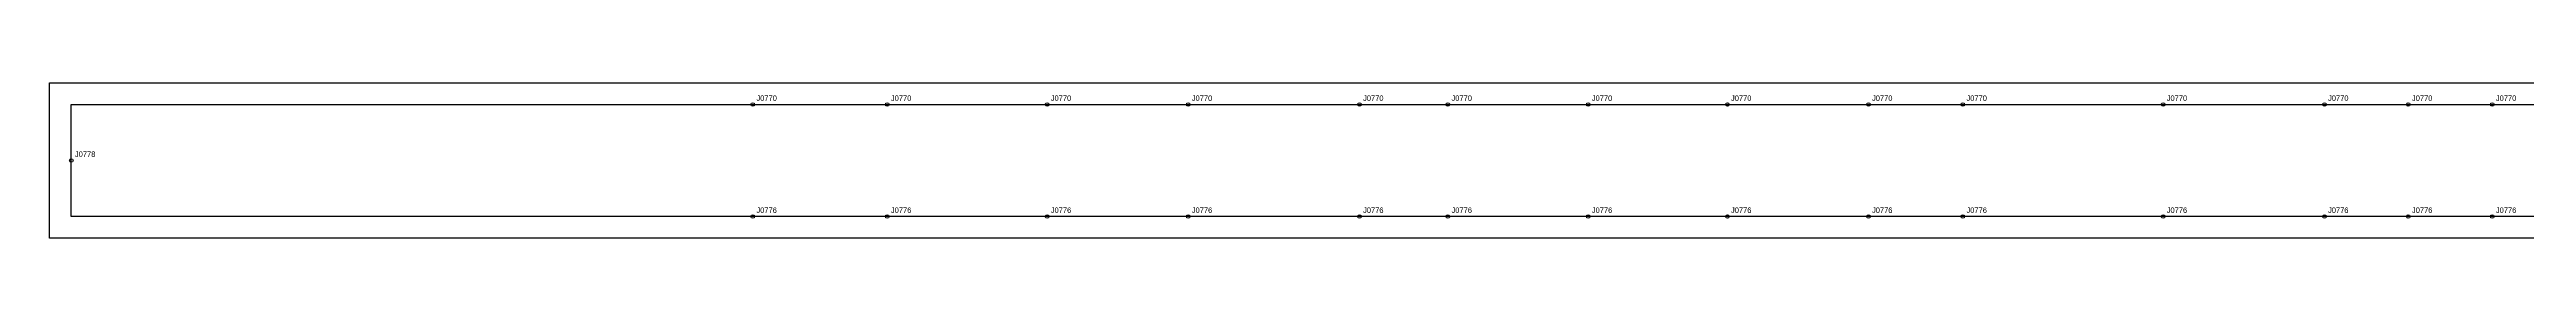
# Model space of a CAD drawing. Header units: millimetres. Extents: x -12 to 2814, y -74 to 12.
# Drawn here: x -12 to 1355, y -74 to 12 of the extents above; entities that cross this region are included whole.
import ezdxf

# ---------------------------------------------------------------- set-up
doc = ezdxf.new("R2010")
doc.units = ezdxf.units.MM
for name, color, linetype in [('CUT', 1, 'Continuous'), ('LABEL', 7, 'Continuous'), ('NOTCH', 2, 'Continuous'), ('SEW', 5, 'Continuous')]:
    doc.layers.add(name, color=color, linetype=linetype)

msp = doc.modelspace()

# ---------------------------------------------------------------- linework, layer by layer
at = {"layer": 'CUT'}
msp.add_lwpolyline([(1370.4, -74), (1347.2, -74), (1324.1, -74), (1301, -74), (1277.8, -74), (1231.6, -74), (1207.8, -74), (1174.6, -74), (1133.6, -74), (1091.7, -74), (1056.2, -74), (1031.1, -74), (1004.9, -74), (978.2, -74), (952.2, -74), (926.4, -74), (900.9, -74), (875.5, -74), (849.8, -74), (823.9, -74), (797.9, -74), (772.1, -74), (746.9, -74), (722.5, -74), (698.9, -74), (675.7, -74), (652.5, -74), (628.6, -74), (603.8, -74), (578.1, -74), (551.7, -74), (525, -74), (497.5, -74), (467, -74), (433.3, -74), (395.8, -74), (356.1, -74), (315.1, -74), (273.4, -74), (232.1, -74), (189.3, -74), (144.5, -74), (97.8, -74), (49.6, -74), (-12, -74), (-12, 12), (-12, 12), (49.6, 12), (97.8, 12), (144.5, 12), (189.3, 12), (232.1, 12), (273.4, 12), (315.1, 12), (356.1, 12), (395.8, 12), (433.3, 12), (467, 12), (497.5, 12), (525, 12), (551.7, 12), (578.1, 12), (603.8, 12), (628.6, 12), (652.5, 12), (675.7, 12), (698.9, 12), (722.5, 12), (746.9, 12), (772.1, 12), (797.9, 12), (823.9, 12), (849.8, 12), (875.5, 12), (900.9, 12), (926.4, 12), (952.2, 12), (978.2, 12), (1004.9, 12), (1031.1, 12), (1056.2, 12), (1091.7, 12), (1133.6, 12), (1174.6, 12), (1207.8, 12), (1231.6, 12), (1254.7, 12), (1277.8, 12), (1301, 12), (1324.1, 12), (1347.2, 12), (1370.4, 12)], dxfattribs=at)
at = {"layer": 'NOTCH'}
for centre in [(376, 0), (450.2, 0), (538.4, 0), (616.2, 0), (710.7, 0), (759.5, 0), (836.9, 0), (913.7, 0), (991.5, 0), (1043.6, 0), (1154.1, 0), (1243.1, 0), (1289.4, 0), (1335.7, 0), (0, -31), (376, -62), (450.2, -62), (538.4, -62), (616.2, -62), (710.7, -62), (759.5, -62), (836.9, -62), (913.7, -62), (991.5, -62), (1043.6, -62), (1154.1, -62), (1243.1, -62), (1289.4, -62), (1335.7, -62)]:
    msp.add_circle(centre, 1, dxfattribs=at)
at = {"layer": 'SEW'}
msp.add_lwpolyline([(1370.4, -62), (1347.2, -62), (1324.1, -62), (1301, -62), (1277.8, -62), (1254.7, -62), (1231.6, -62), (1207.8, -62), (1174.6, -62), (1133.6, -62), (1091.7, -62), (1056.2, -62), (1031.1, -62), (1004.9, -62), (978.2, -62), (952.2, -62), (926.4, -62), (900.9, -62), (875.5, -62), (849.8, -62), (823.9, -62), (797.9, -62), (772.1, -62), (746.9, -62), (722.5, -62), (698.9, -62), (675.7, -62), (652.5, -62), (628.6, -62), (603.8, -62), (578.1, -62), (551.7, -62), (525, -62), (497.5, -62), (467, -62), (433.3, -62), (395.8, -62), (356.1, -62), (315.1, -62), (273.4, -62), (232.1, -62), (189.3, -62), (144.5, -62), (97.8, -62), (49.6, -62), (0, -62), (0, 0), (49.6, 0), (97.8, 0), (144.5, 0), (189.3, 0), (232.1, 0), (273.4, 0), (315.1, 0), (356.1, 0), (395.8, 0), (433.3, 0), (467, 0), (497.5, 0), (525, 0), (551.7, 0), (578.1, 0), (603.8, 0), (628.6, 0), (652.5, 0), (675.7, 0), (698.9, 0), (722.5, 0), (746.9, 0), (772.1, 0), (797.9, 0), (823.9, 0), (849.8, 0), (875.5, 0), (900.9, 0), (926.4, 0), (952.2, 0), (978.2, 0), (1004.9, 0), (1031.1, 0), (1056.2, 0), (1091.7, 0), (1133.6, 0), (1174.6, 0), (1207.8, 0), (1231.6, 0), (1254.7, 0), (1277.8, 0), (1301, 0), (1324.1, 0), (1347.2, 0), (1370.4, 0)], dxfattribs=at)

# ---------------------------------------------------------------- texts
at = {"layer": 'LABEL'}
for s, p in [('J0770', (378, 2)), ('J0770', (452.2, 2)), ('J0770', (540.4, 2)), ('J0770', (618.2, 2)), ('J0770', (712.7, 2)), ('J0770', (761.5, 2)), ('J0770', (838.9, 2)), ('J0770', (915.7, 2)), ('J0770', (993.5, 2)), ('J0770', (1045.6, 2)), ('J0770', (1156.1, 2)), ('J0770', (1245.1, 2)), ('J0770', (1291.4, 2)), ('J0770', (1337.7, 2)), ('J0778', (2, -29)), ('J0776', (378, -60)), ('J0776', (452.2, -60)), ('J0776', (540.4, -60)), ('J0776', (618.2, -60)), ('J0776', (712.7, -60)), ('J0776', (761.5, -60)), ('J0776', (838.9, -60)), ('J0776', (915.7, -60)), ('J0776', (993.5, -60)), ('J0776', (1045.6, -60)), ('J0776', (1156.1, -60)), ('J0776', (1245.1, -60)), ('J0776', (1291.4, -60)), ('J0776', (1337.7, -60))]:
    msp.add_text(s, height=3, dxfattribs=at).set_placement(p)

doc.saveas('drawing.dxf')
